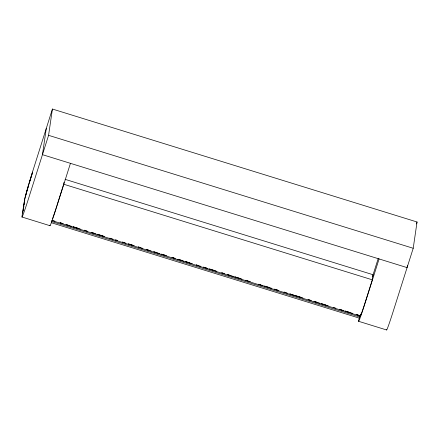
<?xml version="1.0" encoding="UTF-8"?>
<svg xmlns="http://www.w3.org/2000/svg" width="439" height="439" viewBox="0 0 439 439"><rect width="100%" height="100%" fill="white"/><g stroke="black" fill="none" stroke-linecap="round" stroke-linejoin="round"><path stroke-width="0.66" d="M51.61 220.499L360.249 316.102L360.792 314.055M22.674 213.145L24.54 200.36A24.88 0.807 -72.8 0 1 24.749 199.279M23.234 210.643L23.925 205.929M24.118 204.585L24.315 203.241M24.513 201.896L24.809 199.877M46.287 128.369L42.451 154.66L407.085 267.609L407.381 265.59M52.417 109.037L32.393 172.313A23.635 0.763 -72.8 0 0 24.71 199.125L21.972 216.515A24.88 0.807 -72.8 0 0 28.595 198.357L48.581 135.327L52.417 109.037L417.05 221.986L413.214 248.276L393.229 311.3A24.88 0.807 -72.8 0 1 386.616 329.442M56.927 205.573L63.693 184.226L63.973 182.317M358.608 320.788L359.76 315.679M360.254 316.096A19.898 0.642 -72.8 0 0 365.566 301.176L372.332 279.83L373.073 274.737L65.093 179.337M25.462 196.645L26.483 192.792M26.653 192.178L27.448 189.363M27.63 188.737L28.348 186.246M29.342 182.904L31.306 176.473M31.493 175.88L32.629 172.121A24.88 0.807 -72.8 0 0 29.391 182.602M70.449 163.335L56.593 207.027A24.88 0.807 -72.8 0 1 49.98 225.169M372.453 276.696L378.286 258.297M379.087 258.939L365.232 302.63A24.88 0.807 -72.8 0 1 358.614 320.772M416.435 223.917L417.05 221.986M48.581 135.327L413.214 248.276M63.693 184.226L372.332 279.83M60.11 222.727L62.069 223.33M69.247 225.558L65.982 224.543L71.853 226.414M73.159 226.771L77.73 228.181M84.255 230.206L86.209 230.81M91.433 232.429L94.692 233.438M97.304 234.245L103.176 236.067M115.572 239.908L117.531 240.512M122.514 242.054L124.467 242.663M128.386 243.875L132.951 245.291M140.129 247.514L138.17 246.905L142.735 248.375M146.653 249.533L148.612 250.142M153.831 251.756L157.091 252.765M162.315 254.384L165.574 255.394M172.099 257.413L174.058 258.022M177.971 259.235L182.536 260.651M189.714 262.873L185.148 261.457L192.32 263.735M196.238 264.893L198.198 265.502M203.416 267.115L206.681 268.125M215.159 270.753L209.288 268.937L216.465 271.209M223.643 273.382L221.684 272.778L224.944 273.837M227.561 274.594L230.821 275.604M239.304 278.233L234.733 276.817L241.911 279.094M247.783 280.861L245.829 280.252L250.395 281.723M258.631 284.22L260.59 284.823M264.498 286.036L269.058 287.452M275.571 289.466L277.525 290.075M284.044 292.089L285.998 292.698M289.905 293.905L293.164 294.915M295.771 295.721L301.631 297.538M308.151 299.557L310.104 300.161M317.271 302.383L314.011 301.373L319.872 303.245M321.178 303.596L325.738 305.006M339.418 309.243L341.372 309.852M345.284 311.059L349.845 312.475M356.358 314.494L358.312 315.098M52.932 220.554L54.891 221.163M60.11 222.776L63.37 223.791M73.159 226.82L80.337 229.043M84.25 230.255L87.515 231.265M91.427 232.478L95.993 233.894M97.299 234.3L104.477 236.522M109.695 238.141L112.96 239.151M115.567 239.957L117.526 240.567M122.508 242.108L125.773 243.118M128.38 243.925L134.252 245.747M146.648 249.588L151.219 250.998M153.826 251.81L159.697 253.627M161.003 254.033L166.875 255.849M172.099 257.468L175.359 258.478M177.971 259.284L183.842 261.106M196.238 264.947L200.804 266.358M203.416 267.17L207.982 268.586M227.556 274.649L233.427 276.466M258.631 284.274L263.191 285.685M264.492 286.091L271.659 288.308M274.265 289.114L278.825 290.53M284.038 292.144L287.298 293.153M289.905 293.96L302.932 297.993M308.145 299.612L311.405 300.622M321.178 303.645L328.345 305.868M333.552 307.481L335.506 308.085M339.418 309.297L343.978 310.708M345.279 311.114L352.446 313.331M356.358 314.543L359.612 315.553M51.396 221.475L359.667 316.963M51.401 222.749L359.3 318.121M21.95 217.014L49.947 225.69M358.586 321.293L386.583 329.963M56.741 206.154A19.898 0.642 -72.8 0 1 56.011 208.426M55.835 208.98A19.898 0.642 -72.8 0 1 52.938 217.514M52.746 218.029A19.898 0.642 -72.8 0 1 52.411 218.924M24.853 198.801A24.88 0.807 -72.8 0 1 25.676 195.542M25.835 194.938A24.88 0.807 -72.8 0 1 29.21 183.206"/></g></svg>
